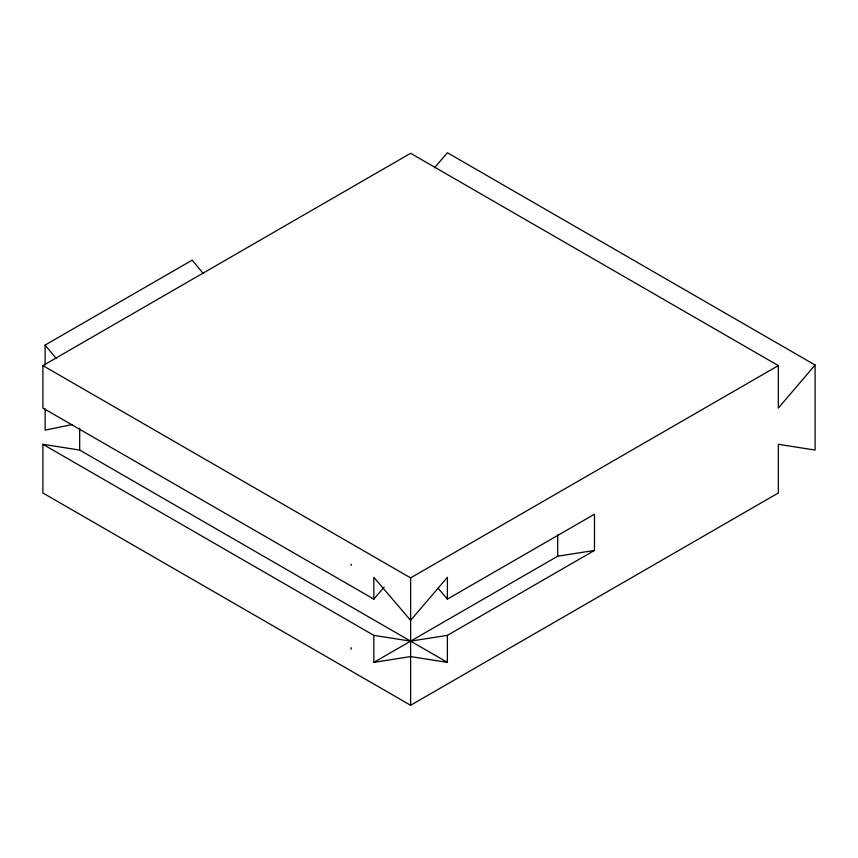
<?xml version="1.0" encoding="UTF-8"?>
<svg xmlns="http://www.w3.org/2000/svg" width="858" height="858" viewBox="0 0 858 858"><rect width="100%" height="100%" fill="white"/><g stroke="black" fill="none" stroke-linecap="round" stroke-linejoin="round"><path stroke-width="1.29" d="M434.556 167.739L447.383 152.724L815.1 365.015L815.1 450.064L778.324 444.294L778.324 492.985L410.617 705.276L42.9 492.985L42.9 444.294L79.676 450.064L447.383 662.365L447.383 635.36L594.476 550.439L594.476 514.21L447.383 599.131L437.977 588.116M815.1 365.015L778.324 408.065L778.324 365.605L410.617 153.303L42.9 365.605L42.9 408.065L373.841 599.131L384.105 587.119M45.109 364.993L45.109 345.066L192.192 260.146L203.153 273.391M42.9 365.605L410.617 577.895L778.324 365.605M42.9 444.294L373.841 635.36L373.841 662.365L557.7 556.209L594.476 550.439M71.986 424.624L45.109 430.105L45.109 408.848M447.383 635.36L410.617 641.13L373.841 635.36M373.841 662.365L410.617 656.585L447.383 662.365M45.109 345.066L56.07 358.301M557.7 534.952L557.7 556.209M447.383 599.131L447.383 577.316L410.617 620.355L373.841 577.316L373.841 599.131M410.617 577.895L410.617 705.276M351.115 564.199L351.115 565.465M351.115 647.672L351.115 649.249M79.676 428.206L79.676 450.064"/></g></svg>
